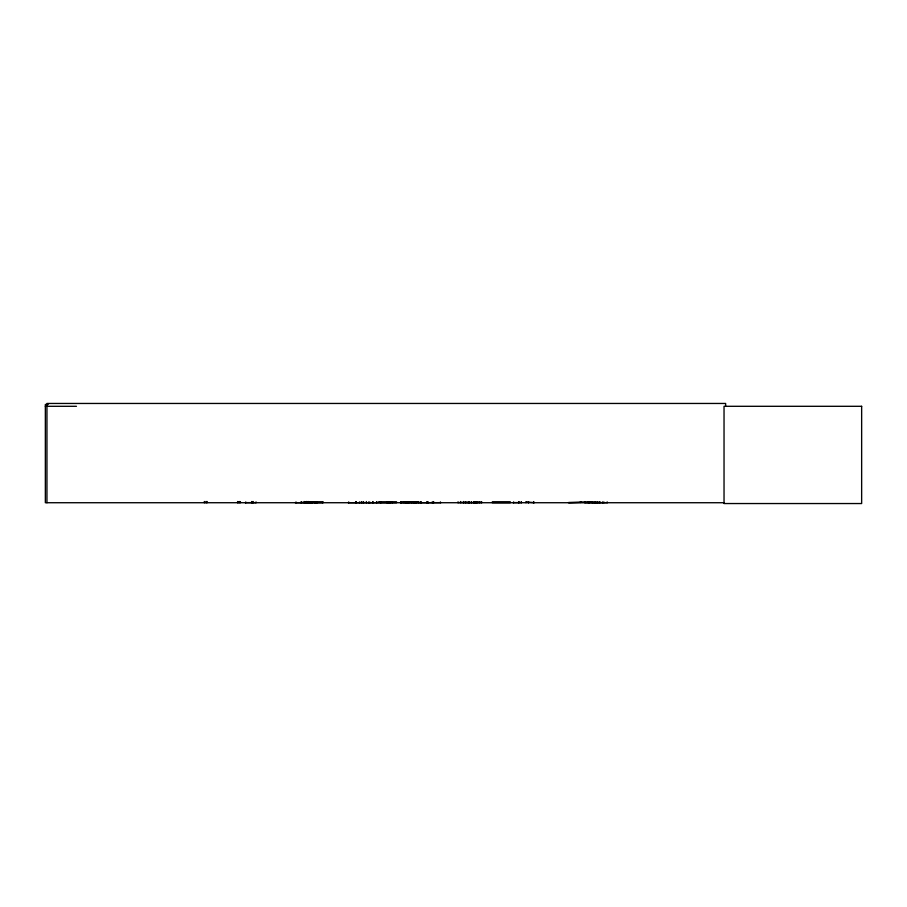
<?xml version="1.0" encoding="UTF-8"?>
<svg xmlns="http://www.w3.org/2000/svg" width="907" height="907" viewBox="0 0 907 907"><rect width="100%" height="100%" fill="white"/><g stroke="black" fill="none" stroke-linecap="round" stroke-linejoin="round"><path stroke-width="1.36" d="M316.373 502.693L316.384 501.922M301.793 502.625L301.736 501.718M418.286 502.693L418.433 501.922M584.754 502.727L607.373 502.648M584.902 502.603L584.936 501.922M599.108 502.603L599.108 501.99M457.967 502.523L477.184 502.648M348.311 502.727L396.654 502.671M413.309 502.603L413.297 501.718M581.512 502.285L579.902 502.285M376.53 502.625L376.507 501.922L376.643 502.625M376.949 502.603L377.04 501.922M245.287 502.625L255.91 502.625M304.117 502.603L304.151 501.514M295.331 502.727L323.039 502.671M521.162 502.625L521.253 501.99M400.452 502.727L440.859 502.648M237.917 502.693L238.722 501.922M390.327 502.625L390.429 501.99M581.364 502.285L580.197 502.444M404.034 502.625L404.08 501.922M471.515 502.625L471.561 501.99M245.672 502.625L245.74 501.99L245.808 502.727M304.401 502.625L304.48 501.99M512.977 502.625L521.253 502.523M408.139 502.625L408.229 501.99M592.872 502.047L568.553 502.659M568.553 502.523L592.872 502.251M48.184 404.477L45.35 404.477L45.35 502.727L724.217 502.727M45.35 406.302L76.46 406.302M304.854 502.093L323.017 502.093M378.468 502.093L396.631 502.093M400.633 502.093L418.796 502.093M492.229 502.093L510.392 502.093M304.82 502.331L323.051 502.331M378.434 502.353L396.665 502.353M400.599 502.331L418.83 502.331M492.195 502.331L510.426 502.331M492.206 502.671L510.414 502.671M526.06 501.99L534.336 502.625M389.103 502.625L389.001 501.99M421.222 502.603L421.029 501.922M414.046 502.625L413.955 501.99M533.883 502.625L533.792 501.99M316.962 502.625L317.019 501.99M316.532 502.625L316.441 501.99M308.391 502.625L308.391 501.514M369.818 502.625L369.75 501.99L369.682 502.727M311.43 502.625L311.362 501.99M387.176 502.603L387.232 501.718M440.485 502.603L440.417 501.922M463.568 502.625L463.579 501.514M607.225 502.603L607.191 501.922M468.817 502.523L468.817 501.99M421.154 502.648L421.143 501.922M725.634 406.302L725.634 403.456L46.949 403.456L46.949 502.727M603.835 501.922L603.835 502.727M602.486 501.922L602.486 502.727M599.969 501.718L599.969 502.727M599.482 501.718L599.482 502.727M599.13 501.922L599.13 502.727M597.362 501.718L597.362 502.727M596.863 501.718L596.863 502.727M595.264 501.718L595.264 502.727M594.777 501.718L594.777 502.727M592.997 501.922L592.997 502.727M592.656 501.718L592.656 502.727M592.158 501.718L592.158 502.727M589.641 501.922L589.641 502.727M588.292 501.922L588.292 502.727M533.701 501.922L533.701 502.727M528.6 501.718L528.6 502.727M528.327 501.718L528.327 502.727M525.981 501.922L525.981 502.727M521.332 501.922L521.332 502.727M518.985 501.718L518.985 502.727M518.713 501.718L518.713 502.727M513.611 501.922L513.611 502.727M481.776 501.922L481.776 502.727M481.436 501.922L481.436 502.727M480.529 501.922L480.529 502.727M479.508 501.922L479.508 502.727M479.281 501.922L479.281 502.727M478.465 501.922L478.465 502.727M477.263 501.922L477.343 502.727M476.889 501.922L476.889 502.727M476.594 501.922L476.515 502.727M475.914 501.922L475.914 502.727M474.316 501.922L474.372 502.727M474.078 501.922L474.078 502.727M473.726 501.922L473.726 502.727M471.595 501.922L471.595 502.727M469.747 501.718L469.747 502.727M469.27 501.718L469.27 502.727M468.715 501.922L468.624 502.727M467.048 501.718L467.048 502.727M465.62 501.718L465.62 502.727M465.155 501.718L465.155 502.727M463.307 501.922L463.307 502.727M460.745 501.514L460.745 502.727M458.001 501.922L458.001 502.727M433.682 501.718L433.682 502.727M433.263 501.718L433.263 502.727M432.22 501.922L432.22 502.727M428.342 501.922L428.342 502.727M427.31 501.718L427.31 502.727M426.891 501.718L426.891 502.727M420.156 501.922L420.156 502.727M416.154 501.718L416.154 502.727M415.905 501.718L415.905 502.727M414.329 501.718L414.329 502.727M413.898 501.718L413.864 502.727M413.377 501.922L413.377 502.727M411.789 501.718L411.789 502.727M411.29 501.718L411.29 502.727M408.286 501.718L408.32 502.727M407.855 501.718L407.855 502.727M406.653 501.922L406.653 502.727M406.268 501.718L406.268 502.727M406.03 501.718L406.03 502.727M401.155 501.922L401.155 502.727M401.03 501.922L401.03 502.727M392.198 501.718L392.198 502.727M390.622 501.922L390.532 502.727M387.085 501.922L387.085 502.727M380.861 501.718L380.861 502.727M380.498 501.718L380.498 502.727M373.049 501.718L373.049 502.727M372.686 501.718L372.686 502.727M368.605 501.922L368.605 502.727M366.337 501.514L366.462 502.727M363.582 501.718L363.582 502.727M363.219 501.718L363.219 502.727M361.678 501.718L361.678 502.727M361.235 501.718L361.383 502.727M359.433 501.922L359.433 502.727M356.066 501.718L356.066 502.727M355.918 501.922L355.918 502.727M355.635 501.718L355.635 502.727M348.707 501.922L348.707 502.727M322.801 501.922L322.801 502.727M316.815 501.922L316.917 502.727M315.761 501.718L315.761 502.727M315.251 501.718L315.251 502.727M314.457 501.922L314.457 502.727M312.382 501.718L312.371 502.727M311.282 501.922L311.282 502.727M310.908 501.718L310.806 502.727M310.659 501.718L310.704 502.727M310.307 501.718L310.307 502.727M309.332 501.718L309.344 502.727M308.822 501.718L308.845 502.727M308.21 501.922L308.21 502.727M307.79 501.922L307.79 502.727M306.985 501.514L306.985 502.727M306.385 501.514L306.385 502.727M305.183 501.718L305.183 502.727M304.831 501.718L304.831 502.727M304.559 501.922L304.559 502.727M304.208 501.922L304.208 502.727M301.441 501.718L301.441 502.727M301.033 501.922L301.033 502.727M295.988 501.922L295.988 502.727M256.057 501.922L256.057 502.727M253.234 501.514L253.234 502.727M252.271 501.718L252.271 502.727M251.817 501.514L251.817 502.727M240.389 501.718L240.389 502.727M239.629 501.514L239.629 502.727M238.813 501.922L238.813 502.727M237.623 501.514L237.623 502.727M207.136 501.514L207.136 502.727M206.49 501.514L206.49 502.727M205.073 501.514L205.073 502.727M204.302 501.514L204.302 502.727M861.65 406.302L724.035 406.302L724.035 503.544L861.65 503.544L861.65 406.302M408.91 502.625L408.864 501.99L408.808 502.727M475.189 502.727L475.189 501.922L475.132 502.727M388.899 502.727L388.899 501.922L388.808 502.727"/></g></svg>
